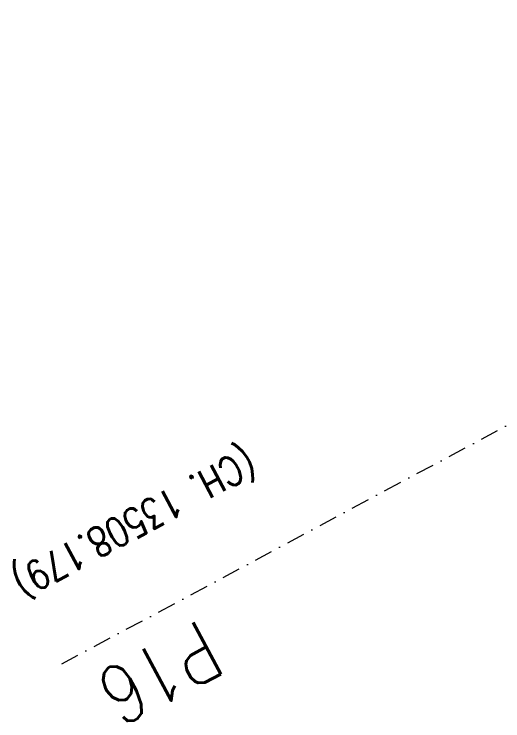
# Model space of a CAD drawing. Header units: millimetres. Extents: x 27228149 to 29012050, y 40856015 to 42918728.
# Drawn here: x 27414983 to 27435855, y 42255358 to 42285519 of the extents above; entities that cross this region are included whole.
import ezdxf
from ezdxf.enums import TextEntityAlignment as Align

# ---------------------------------------------------------------- set-up
doc = ezdxf.new("R2010")
doc.units = ezdxf.units.MM
doc.header["$LTSCALE"] = 0.05
doc.linetypes.add('DGN Style 4', pattern=[31276.361035, 15628.41276, -7814.20638, 19.535516, -7814.20638])
for name, color, linetype, lineweight in [('OuterEdge_SBRamp', 7, 'Continuous', 0), ('S-_ANOTCHNG_T-', 7, 'Continuous', 13), ('S-_ANOTMTLE_A-', 4, 'Continuous', 40), ('S-_GRIDLINE_E- Adjusted', 6, 'DGN Style 4', 0), ('S-_WALLLBW-_E-', 40, 'Continuous', 13)]:
    doc.layers.add(name, color=color, linetype=linetype, lineweight=lineweight)
doc.styles.add('500T5', font='romans.shx', dxfattribs={"width": 0.8, "height": 2.5})

msp = doc.modelspace()

# ---------------------------------------------------------------- linework, layer by layer
at = {"layer": 'OuterEdge_SBRamp'}
msp.add_arc((28346047, 42802241.2), 988983.3, 202.081749, 213.4027861, dxfattribs=at)
at = {"layer": 'S-_GRIDLINE_E- Adjusted'}
msp.add_line((27417017.6, 42257789.3), (27484817.1, 42294088.1), dxfattribs=at)
at = {"layer": 'S-_WALLLBW-_E-'}
for radius, end in [(987233.3, 213.3940806), (988633.3, 213.3940929)]:
    msp.add_arc((28346047, 42802241.2), radius, 202.081749, end, dxfattribs=at)

# ---------------------------------------------------------------- texts
at = {"layer": 'S-_ANOTCHNG_T-', "style": '500T5', "width": 0.8}
msp.add_text('(CH. 13508.179)', height=1250, rotation=208.1639, dxfattribs=at).set_placement((27425461.8, 42265964.6), align=Align.TOP_LEFT)
at = {"layer": 'S-_ANOTMTLE_A-', "linetype": 'Continuous', "style": '500T5', "width": 0.8}
msp.add_text('P16', height=2500, rotation=208.1639, dxfattribs=at).set_placement((27424110.7, 42257519), align=Align.TOP_LEFT)

doc.saveas('drawing.dxf')
